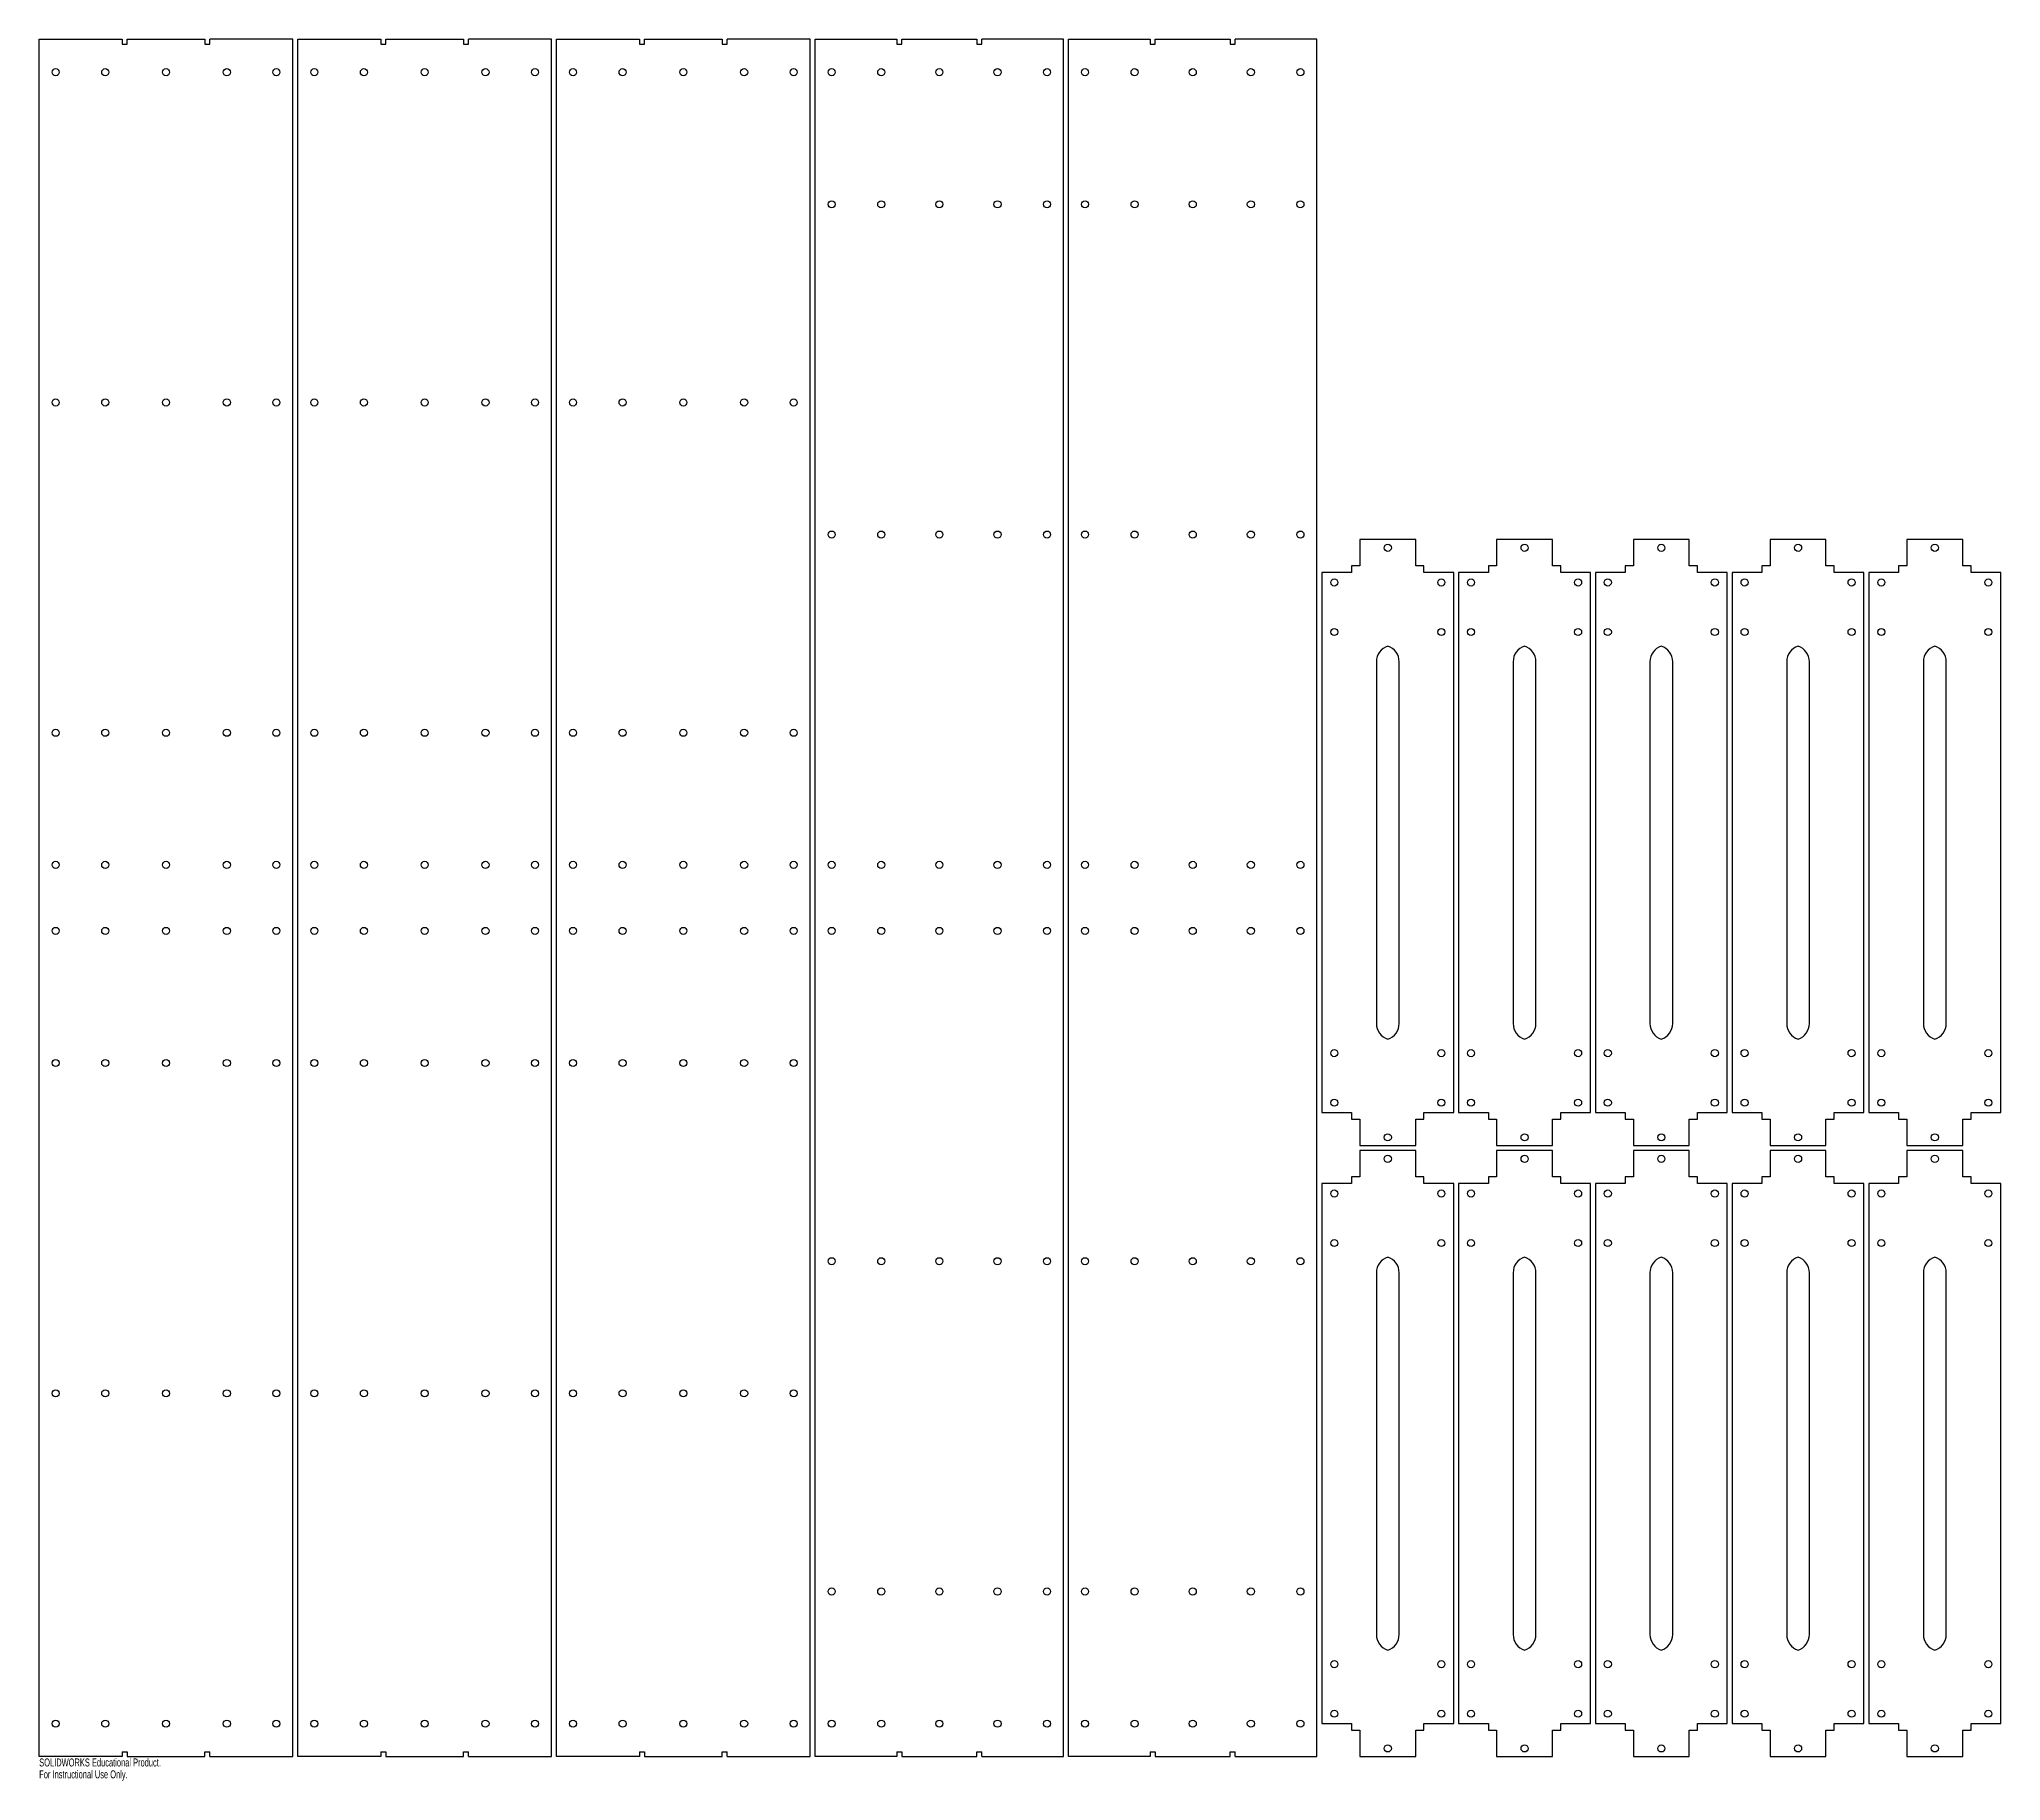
# Model space of a CAD drawing. Header units: millimetres. Extents: x 805 to 1993, y -145 to 909.
import ezdxf

# ---------------------------------------------------------------- set-up
doc = ezdxf.new("R2010")
doc.units = ezdxf.units.MM
doc.styles.add('SLDTEXTSTYLE0', font='TXT', dxfattribs={"width": 0.7})

msp = doc.modelspace()

# ---------------------------------------------------------------- linework, layer by layer
at = {"color": 7, "linetype": 'Continuous', "lineweight": 25}
for p, q in [((805.2, -130.6), (805.2, 909.4)), ((805.2, 909.4), (855.5, 909.4)), ((855.5, 909.4), (855.5, 906.4)), ((855.5, 906.4), (858.5, 906.4)), ((858.5, 906.4), (858.5, 909.4)), ((858.5, 909.4), (905.5, 909.4)), ((905.5, 909.4), (905.5, 906.4)), ((905.5, 906.4), (908.5, 906.4)), ((908.5, 906.4), (908.5, 909.4)), ((958.8, 909.4), (908.5, 909.4)), ((958.8, -130.6), (958.8, 909.4)), ((961.8, -130.6), (961.8, 909.4)), ((961.8, 909.4), (1012.1, 909.4)), ((1012.1, 909.4), (1012.1, 906.4)), ((1012.1, 906.4), (1015.1, 906.4)), ((1015.1, 906.4), (1015.1, 909.4)), ((1015.1, 909.4), (1062.1, 909.4)), ((1062.1, 909.4), (1062.1, 906.4)), ((1062.1, 906.4), (1065.1, 906.4)), ((1065.1, 906.4), (1065.1, 909.4)), ((1115.4, 909.4), (1065.1, 909.4)), ((1115.4, -130.6), (1115.4, 909.4)), ((1118.4, -130.6), (1118.4, 909.4)), ((1118.4, 909.4), (1168.7, 909.4)), ((1168.7, 909.4), (1168.7, 906.4)), ((1168.7, 906.4), (1171.7, 906.4)), ((1171.7, 906.4), (1171.7, 909.4)), ((1171.7, 909.4), (1218.7, 909.4)), ((1218.7, 909.4), (1218.7, 906.4)), ((1218.7, 906.4), (1221.7, 906.4)), ((1221.7, 906.4), (1221.7, 909.4)), ((1272, 909.4), (1221.7, 909.4)), ((1272, -130.6), (1272, 909.4)), ((1275, -130.6), (1275, 909.4)), ((1275, 909.4), (1324.5, 909.4)), ((1324.5, 909.4), (1324.5, 906.4)), ((1324.5, 906.4), (1327.5, 906.4)), ((1327.5, 906.4), (1327.5, 909.4)), ((1327.5, 909.4), (1372.9, 909.4)), ((1372.9, 909.4), (1372.9, 906.4)), ((1372.9, 906.4), (1375.9, 906.4)), ((1425.4, 909.4), (1375.9, 909.4)), ((1375.9, 906.4), (1375.9, 909.4)), ((1425.4, -130.6), (1425.4, 909.4)), ((1428.4, -130.6), (1428.4, 909.4)), ((1428.4, 909.4), (1477.9, 909.4)), ((1477.9, 909.4), (1477.9, 906.4)), ((1477.9, 906.4), (1480.9, 906.4)), ((1480.9, 906.4), (1480.9, 909.4)), ((1480.9, 909.4), (1526.3, 909.4)), ((1526.3, 909.4), (1526.3, 906.4)), ((1526.3, 906.4), (1529.3, 906.4)), ((1529.3, 906.4), (1529.3, 909.4)), ((1578.8, 909.4), (1529.3, 909.4)), ((1578.8, -130.6), (1578.8, 909.4)), ((1604.8, 606.4), (1604.8, 590.4)), ((1638.6, 606.4), (1604.8, 606.4)), ((1638.6, 590.4), (1638.6, 606.4)), ((1687.6, 606.4), (1687.6, 590.4)), ((1721.4, 606.4), (1687.6, 606.4)), ((1721.4, 590.4), (1721.4, 606.4)), ((1770.4, 606.4), (1770.4, 590.4)), ((1804.2, 606.4), (1770.4, 606.4)), ((1804.2, 590.4), (1804.2, 606.4)), ((1887, 606.4), (1853.2, 606.4)), ((1853.2, 606.4), (1853.2, 590.4)), ((1887, 590.4), (1887, 606.4)), ((1936, 606.4), (1936, 590.4)), ((1969.8, 606.4), (1936, 606.4)), ((1969.8, 590.4), (1969.8, 606.4)), ((1581.8, 586.4), (1581.8, 259.4)), ((1599.8, 586.4), (1581.8, 586.4)), ((1599.8, 590.4), (1599.8, 586.4)), ((1604.8, 590.4), (1599.8, 590.4)), ((1643.6, 590.4), (1638.6, 590.4)), ((1643.6, 586.4), (1643.6, 590.4)), ((1661.6, 586.4), (1643.6, 586.4)), ((1661.6, 259.4), (1661.6, 586.4)), ((1664.6, 586.4), (1664.6, 259.4)), ((1682.6, 586.4), (1664.6, 586.4)), ((1682.6, 590.4), (1682.6, 586.4)), ((1687.6, 590.4), (1682.6, 590.4)), ((1726.4, 590.4), (1721.4, 590.4)), ((1726.4, 586.4), (1726.4, 590.4)), ((1744.4, 586.4), (1726.4, 586.4)), ((1744.4, 259.4), (1744.4, 586.4)), ((1747.4, 586.4), (1747.4, 259.4)), ((1765.4, 586.4), (1747.4, 586.4)), ((1765.4, 590.4), (1765.4, 586.4)), ((1770.4, 590.4), (1765.4, 590.4)), ((1809.2, 590.4), (1804.2, 590.4)), ((1809.2, 586.4), (1809.2, 590.4)), ((1827.2, 586.4), (1809.2, 586.4)), ((1827.2, 259.4), (1827.2, 586.4)), ((1830.2, 586.4), (1830.2, 259.4)), ((1848.2, 586.4), (1830.2, 586.4)), ((1848.2, 590.4), (1848.2, 586.4)), ((1853.2, 590.4), (1848.2, 590.4)), ((1892, 590.4), (1887, 590.4)), ((1892, 586.4), (1892, 590.4)), ((1910, 586.4), (1892, 586.4)), ((1910, 259.4), (1910, 586.4)), ((1913, 586.4), (1913, 259.4)), ((1931, 586.4), (1913, 586.4)), ((1931, 590.4), (1931, 586.4)), ((1936, 590.4), (1931, 590.4)), ((1974.8, 590.4), (1969.8, 590.4)), ((1974.8, 586.4), (1974.8, 590.4)), ((1992.8, 586.4), (1974.8, 586.4)), ((1992.8, 259.4), (1992.8, 586.4)), ((1614.8, 532.4), (1614.8, 313.4)), ((1628.6, 313.4), (1628.6, 532.4)), ((1697.6, 532.4), (1697.6, 313.4)), ((1711.4, 313.4), (1711.4, 532.4)), ((1780.4, 532.4), (1780.4, 313.4)), ((1794.2, 313.4), (1794.2, 532.4)), ((1863.2, 532.4), (1863.2, 313.4)), ((1877, 313.4), (1877, 532.4)), ((1946, 532.4), (1946, 313.4)), ((1959.8, 313.4), (1959.8, 532.4)), ((1581.8, 259.4), (1599.8, 259.4)), ((1599.8, 259.4), (1599.8, 255.4)), ((1599.8, 255.4), (1604.8, 255.4)), ((1604.8, 255.4), (1604.8, 239.4)), ((1638.6, 255.4), (1643.6, 255.4)), ((1638.6, 239.4), (1638.6, 255.4)), ((1643.6, 259.4), (1661.6, 259.4)), ((1643.6, 255.4), (1643.6, 259.4)), ((1664.6, 259.4), (1682.6, 259.4)), ((1682.6, 259.4), (1682.6, 255.4)), ((1682.6, 255.4), (1687.6, 255.4)), ((1687.6, 255.4), (1687.6, 239.4)), ((1721.4, 255.4), (1726.4, 255.4)), ((1721.4, 239.4), (1721.4, 255.4)), ((1726.4, 259.4), (1744.4, 259.4)), ((1726.4, 255.4), (1726.4, 259.4)), ((1747.4, 259.4), (1765.4, 259.4)), ((1765.4, 259.4), (1765.4, 255.4)), ((1765.4, 255.4), (1770.4, 255.4)), ((1770.4, 255.4), (1770.4, 239.4)), ((1804.2, 255.4), (1809.2, 255.4)), ((1804.2, 239.4), (1804.2, 255.4)), ((1809.2, 259.4), (1827.2, 259.4)), ((1809.2, 255.4), (1809.2, 259.4)), ((1830.2, 259.4), (1848.2, 259.4)), ((1848.2, 259.4), (1848.2, 255.4)), ((1848.2, 255.4), (1853.2, 255.4)), ((1853.2, 255.4), (1853.2, 239.4)), ((1887, 255.4), (1892, 255.4)), ((1887, 239.4), (1887, 255.4)), ((1892, 259.4), (1910, 259.4)), ((1892, 255.4), (1892, 259.4)), ((1913, 259.4), (1931, 259.4)), ((1931, 259.4), (1931, 255.4)), ((1931, 255.4), (1936, 255.4)), ((1936, 255.4), (1936, 239.4)), ((1969.8, 255.4), (1974.8, 255.4)), ((1969.8, 239.4), (1969.8, 255.4)), ((1974.8, 259.4), (1992.8, 259.4)), ((1974.8, 255.4), (1974.8, 259.4)), ((1604.8, 239.4), (1638.6, 239.4)), ((1687.6, 239.4), (1721.4, 239.4)), ((1770.4, 239.4), (1804.2, 239.4)), ((1853.2, 239.4), (1887, 239.4)), ((1936, 239.4), (1969.8, 239.4)), ((1604.8, 236.4), (1604.8, 220.4)), ((1638.6, 236.4), (1604.8, 236.4)), ((1638.6, 220.4), (1638.6, 236.4)), ((1687.6, 236.4), (1687.6, 220.4)), ((1721.4, 236.4), (1687.6, 236.4)), ((1721.4, 220.4), (1721.4, 236.4)), ((1770.4, 236.4), (1770.4, 220.4)), ((1804.2, 236.4), (1770.4, 236.4)), ((1804.2, 220.4), (1804.2, 236.4)), ((1853.2, 236.4), (1853.2, 220.4)), ((1887, 236.4), (1853.2, 236.4)), ((1887, 220.4), (1887, 236.4)), ((1936, 236.4), (1936, 220.4)), ((1969.8, 236.4), (1936, 236.4)), ((1969.8, 220.4), (1969.8, 236.4)), ((1581.8, 216.4), (1581.8, -110.6)), ((1599.8, 216.4), (1581.8, 216.4)), ((1599.8, 220.4), (1599.8, 216.4)), ((1604.8, 220.4), (1599.8, 220.4)), ((1643.6, 220.4), (1638.6, 220.4)), ((1643.6, 216.4), (1643.6, 220.4)), ((1661.6, 216.4), (1643.6, 216.4)), ((1661.6, -110.6), (1661.6, 216.4)), ((1664.6, 216.4), (1664.6, -110.6)), ((1682.6, 216.4), (1664.6, 216.4)), ((1682.6, 220.4), (1682.6, 216.4)), ((1687.6, 220.4), (1682.6, 220.4)), ((1726.4, 220.4), (1721.4, 220.4)), ((1726.4, 216.4), (1726.4, 220.4)), ((1744.4, 216.4), (1726.4, 216.4)), ((1744.4, -110.6), (1744.4, 216.4)), ((1747.4, 216.4), (1747.4, -110.6)), ((1765.4, 216.4), (1747.4, 216.4)), ((1765.4, 220.4), (1765.4, 216.4)), ((1770.4, 220.4), (1765.4, 220.4)), ((1809.2, 220.4), (1804.2, 220.4)), ((1809.2, 216.4), (1809.2, 220.4)), ((1827.2, 216.4), (1809.2, 216.4)), ((1827.2, -110.6), (1827.2, 216.4)), ((1830.2, 216.4), (1830.2, -110.6)), ((1848.2, 216.4), (1830.2, 216.4)), ((1848.2, 220.4), (1848.2, 216.4)), ((1853.2, 220.4), (1848.2, 220.4)), ((1892, 220.4), (1887, 220.4)), ((1892, 216.4), (1892, 220.4)), ((1910, 216.4), (1892, 216.4)), ((1910, -110.6), (1910, 216.4)), ((1913, 216.4), (1913, -110.6)), ((1931, 216.4), (1913, 216.4)), ((1931, 220.4), (1931, 216.4)), ((1936, 220.4), (1931, 220.4)), ((1974.8, 220.4), (1969.8, 220.4)), ((1974.8, 216.4), (1974.8, 220.4)), ((1992.8, 216.4), (1974.8, 216.4)), ((1992.8, -110.6), (1992.8, 216.4)), ((1614.8, 162.4), (1614.8, -56.6)), ((1628.6, -56.6), (1628.6, 162.4)), ((1697.6, 162.4), (1697.6, -56.6)), ((1711.4, -56.6), (1711.4, 162.4)), ((1780.4, 162.4), (1780.4, -56.6)), ((1794.2, -56.6), (1794.2, 162.4)), ((1863.2, 162.4), (1863.2, -56.6)), ((1877, -56.6), (1877, 162.4)), ((1946, 162.4), (1946, -56.6)), ((1959.8, -56.6), (1959.8, 162.4)), ((1581.8, -110.6), (1599.8, -110.6)), ((1599.8, -110.6), (1599.8, -114.6)), ((1599.8, -114.6), (1604.8, -114.6)), ((1604.8, -114.6), (1604.8, -130.6)), ((1638.6, -114.6), (1643.6, -114.6)), ((1638.6, -130.6), (1638.6, -114.6)), ((1643.6, -110.6), (1661.6, -110.6)), ((1643.6, -114.6), (1643.6, -110.6)), ((1664.6, -110.6), (1682.6, -110.6)), ((1682.6, -110.6), (1682.6, -114.6)), ((1682.6, -114.6), (1687.6, -114.6)), ((1687.6, -114.6), (1687.6, -130.6)), ((1721.4, -114.6), (1726.4, -114.6)), ((1721.4, -130.6), (1721.4, -114.6)), ((1726.4, -110.6), (1744.4, -110.6)), ((1726.4, -114.6), (1726.4, -110.6)), ((1747.4, -110.6), (1765.4, -110.6)), ((1765.4, -110.6), (1765.4, -114.6)), ((1765.4, -114.6), (1770.4, -114.6)), ((1770.4, -114.6), (1770.4, -130.6)), ((1804.2, -114.6), (1809.2, -114.6)), ((1804.2, -130.6), (1804.2, -114.6)), ((1809.2, -110.6), (1827.2, -110.6)), ((1809.2, -114.6), (1809.2, -110.6)), ((1830.2, -110.6), (1848.2, -110.6)), ((1848.2, -110.6), (1848.2, -114.6)), ((1848.2, -114.6), (1853.2, -114.6)), ((1853.2, -114.6), (1853.2, -130.6)), ((1887, -114.6), (1892, -114.6)), ((1887, -130.6), (1887, -114.6)), ((1892, -110.6), (1910, -110.6)), ((1892, -114.6), (1892, -110.6)), ((1913, -110.6), (1931, -110.6)), ((1931, -110.6), (1931, -114.6)), ((1931, -114.6), (1936, -114.6)), ((1936, -114.6), (1936, -130.6)), ((1969.8, -114.6), (1974.8, -114.6)), ((1969.8, -130.6), (1969.8, -114.6)), ((1974.8, -110.6), (1992.8, -110.6)), ((1974.8, -114.6), (1974.8, -110.6)), ((855.5, -127.6), (858.5, -127.6)), ((855.5, -127.6), (855.5, -130.6)), ((858.5, -127.6), (858.5, -130.6)), ((905.5, -127.6), (908.5, -127.6)), ((905.5, -130.6), (905.5, -127.6)), ((908.5, -130.6), (908.5, -127.6)), ((1012.1, -127.6), (1015.1, -127.6)), ((1012.1, -127.6), (1012.1, -130.6)), ((1015.1, -127.6), (1015.1, -130.6)), ((1062.1, -127.6), (1065.1, -127.6)), ((1062.1, -130.6), (1062.1, -127.6)), ((1065.1, -130.6), (1065.1, -127.6)), ((1168.7, -127.6), (1171.7, -127.6)), ((1168.7, -127.6), (1168.7, -130.6)), ((1171.7, -127.6), (1171.7, -130.6)), ((1218.7, -127.6), (1221.7, -127.6)), ((1218.7, -130.6), (1218.7, -127.6)), ((1221.7, -130.6), (1221.7, -127.6)), ((1324.5, -127.6), (1324.5, -130.6)), ((1324.5, -127.6), (1327.5, -127.6)), ((1327.5, -127.6), (1327.5, -130.6)), ((1372.9, -127.6), (1375.9, -127.6)), ((1372.9, -130.6), (1372.9, -127.6)), ((1375.9, -130.6), (1375.9, -127.6)), ((1477.9, -127.6), (1480.9, -127.6)), ((1477.9, -127.6), (1477.9, -130.6)), ((1480.9, -127.6), (1480.9, -130.6)), ((1526.3, -127.6), (1529.3, -127.6)), ((1526.3, -130.6), (1526.3, -127.6)), ((1529.3, -130.6), (1529.3, -127.6)), ((855.5, -130.6), (805.2, -130.6)), ((858.5, -130.6), (905.5, -130.6)), ((908.5, -130.6), (958.8, -130.6)), ((1012.1, -130.6), (961.8, -130.6)), ((1015.1, -130.6), (1062.1, -130.6)), ((1065.1, -130.6), (1115.4, -130.6)), ((1168.7, -130.6), (1118.4, -130.6)), ((1171.7, -130.6), (1218.7, -130.6)), ((1221.7, -130.6), (1272, -130.6)), ((1324.5, -130.6), (1275, -130.6)), ((1327.5, -130.6), (1372.9, -130.6)), ((1375.9, -130.6), (1425.4, -130.6)), ((1477.9, -130.6), (1428.4, -130.6)), ((1480.9, -130.6), (1526.3, -130.6)), ((1529.3, -130.6), (1578.8, -130.6)), ((1604.8, -130.6), (1638.6, -130.6)), ((1687.6, -130.6), (1721.4, -130.6)), ((1770.4, -130.6), (1804.2, -130.6)), ((1853.2, -130.6), (1887, -130.6)), ((1936, -130.6), (1969.8, -130.6))]:
    msp.add_line(p, q, dxfattribs=at)
for centre in [(815.2, 889.4), (845.2, 889.4), (882, 889.4), (918.8, 889.4), (948.8, 889.4), (971.8, 889.4), (1001.8, 889.4), (1038.6, 889.4), (1075.4, 889.4), (1105.4, 889.4), (1128.4, 889.4), (1158.4, 889.4), (1195.2, 889.4), (1232, 889.4), (1262, 889.4), (1285, 889.4), (1315, 889.4), (1350.2, 889.4), (1385.4, 889.4), (1415.4, 889.4), (1438.4, 889.4), (1468.4, 889.4), (1503.6, 889.4), (1538.8, 889.4), (1568.8, 889.4), (1285, 809.4), (1315, 809.4), (1350.2, 809.4), (1385.4, 809.4), (1415.4, 809.4), (1438.4, 809.4), (1468.4, 809.4), (1503.6, 809.4), (1538.8, 809.4), (1568.8, 809.4), (815.2, 689.4), (845.2, 689.4), (882, 689.4), (918.8, 689.4), (948.8, 689.4), (971.8, 689.4), (1001.8, 689.4), (1038.6, 689.4), (1075.4, 689.4), (1105.4, 689.4), (1128.4, 689.4), (1158.4, 689.4), (1195.2, 689.4), (1232, 689.4), (1262, 689.4), (1285, 609.4), (1315, 609.4), (1350.2, 609.4), (1385.4, 609.4), (1415.4, 609.4), (1438.4, 609.4), (1468.4, 609.4), (1503.6, 609.4), (1538.8, 609.4), (1568.8, 609.4), (1621.7, 601.4), (1704.5, 601.4), (1787.3, 601.4), (1870.1, 601.4), (1952.9, 601.4), (1589.3, 580.4), (1654.1, 580.4), (1672.1, 580.4), (1736.9, 580.4), (1754.9, 580.4), (1819.7, 580.4), (1837.7, 580.4), (1902.5, 580.4), (1920.5, 580.4), (1985.3, 580.4), (1589.3, 550.4), (1654.1, 550.4), (1672.1, 550.4), (1736.9, 550.4), (1754.9, 550.4), (1819.7, 550.4), (1837.7, 550.4), (1902.5, 550.4), (1920.5, 550.4), (1985.3, 550.4), (815.2, 489.4), (845.2, 489.4), (882, 489.4), (918.8, 489.4), (948.8, 489.4), (971.8, 489.4), (1001.8, 489.4), (1038.6, 489.4), (1075.4, 489.4), (1105.4, 489.4), (1128.4, 489.4), (1158.4, 489.4), (1195.2, 489.4), (1232, 489.4), (1262, 489.4), (815.2, 409.4), (845.2, 409.4), (882, 409.4), (918.8, 409.4), (948.8, 409.4), (971.8, 409.4), (1001.8, 409.4), (1038.6, 409.4), (1075.4, 409.4), (1105.4, 409.4), (1128.4, 409.4), (1158.4, 409.4), (1195.2, 409.4), (1232, 409.4), (1262, 409.4), (1285, 409.4), (1315, 409.4), (1350.2, 409.4), (1385.4, 409.4), (1415.4, 409.4), (1438.4, 409.4), (1468.4, 409.4), (1503.6, 409.4), (1538.8, 409.4), (1568.8, 409.4), (815.2, 369.4), (845.2, 369.4), (882, 369.4), (918.8, 369.4), (948.8, 369.4), (971.8, 369.4), (1001.8, 369.4), (1038.6, 369.4), (1075.4, 369.4), (1105.4, 369.4), (1128.4, 369.4), (1158.4, 369.4), (1195.2, 369.4), (1232, 369.4), (1262, 369.4), (1285, 369.4), (1315, 369.4), (1350.2, 369.4), (1385.4, 369.4), (1415.4, 369.4), (1438.4, 369.4), (1468.4, 369.4), (1503.6, 369.4), (1538.8, 369.4), (1568.8, 369.4), (1589.3, 295.4), (1654.1, 295.4), (1672.1, 295.4), (1736.9, 295.4), (1754.9, 295.4), (1819.7, 295.4), (1837.7, 295.4), (1902.5, 295.4), (1920.5, 295.4), (1985.3, 295.4), (815.2, 289.4), (845.2, 289.4), (882, 289.4), (918.8, 289.4), (948.8, 289.4), (971.8, 289.4), (1001.8, 289.4), (1038.6, 289.4), (1075.4, 289.4), (1105.4, 289.4), (1128.4, 289.4), (1158.4, 289.4), (1195.2, 289.4), (1232, 289.4), (1262, 289.4), (1589.3, 265.4), (1654.1, 265.4), (1672.1, 265.4), (1736.9, 265.4), (1754.9, 265.4), (1819.7, 265.4), (1837.7, 265.4), (1902.5, 265.4), (1920.5, 265.4), (1985.3, 265.4), (1621.7, 244.4), (1704.5, 244.4), (1787.3, 244.4), (1870.1, 244.4), (1952.9, 244.4), (1621.7, 231.4), (1704.5, 231.4), (1787.3, 231.4), (1870.1, 231.4), (1952.9, 231.4), (1589.3, 210.4), (1654.1, 210.4), (1672.1, 210.4), (1736.9, 210.4), (1754.9, 210.4), (1819.7, 210.4), (1837.7, 210.4), (1902.5, 210.4), (1920.5, 210.4), (1985.3, 210.4), (1589.3, 180.4), (1654.1, 180.4), (1672.1, 180.4), (1736.9, 180.4), (1754.9, 180.4), (1819.7, 180.4), (1837.7, 180.4), (1902.5, 180.4), (1920.5, 180.4), (1985.3, 180.4), (1285, 169.4), (1315, 169.4), (1350.2, 169.4), (1385.4, 169.4), (1415.4, 169.4), (1438.4, 169.4), (1468.4, 169.4), (1503.6, 169.4), (1538.8, 169.4), (1568.8, 169.4), (815.2, 89.4), (845.2, 89.4), (882, 89.4), (918.8, 89.4), (948.8, 89.4), (971.8, 89.4), (1001.8, 89.4), (1038.6, 89.4), (1075.4, 89.4), (1105.4, 89.4), (1128.4, 89.4), (1158.4, 89.4), (1195.2, 89.4), (1232, 89.4), (1262, 89.4), (1285, -30.6), (1315, -30.6), (1350.2, -30.6), (1385.4, -30.6), (1415.4, -30.6), (1438.4, -30.6), (1468.4, -30.6), (1503.6, -30.6), (1538.8, -30.6), (1568.8, -30.6), (1589.3, -74.6), (1654.1, -74.6), (1672.1, -74.6), (1736.9, -74.6), (1754.9, -74.6), (1819.7, -74.6), (1837.7, -74.6), (1902.5, -74.6), (1920.5, -74.6), (1985.3, -74.6), (1589.3, -104.6), (1654.1, -104.6), (1672.1, -104.6), (1736.9, -104.6), (1754.9, -104.6), (1819.7, -104.6), (1837.7, -104.6), (1902.5, -104.6), (1920.5, -104.6), (1985.3, -104.6), (815.2, -110.6), (845.2, -110.6), (882, -110.6), (918.8, -110.6), (948.8, -110.6), (971.8, -110.6), (1001.8, -110.6), (1038.6, -110.6), (1075.4, -110.6), (1105.4, -110.6), (1128.4, -110.6), (1158.4, -110.6), (1195.2, -110.6), (1232, -110.6), (1262, -110.6), (1285, -110.6), (1315, -110.6), (1350.2, -110.6), (1385.4, -110.6), (1415.4, -110.6), (1438.4, -110.6), (1468.4, -110.6), (1503.6, -110.6), (1538.8, -110.6), (1568.8, -110.6), (1621.7, -125.6), (1704.5, -125.6), (1787.3, -125.6), (1870.1, -125.6), (1952.9, -125.6)]:
    msp.add_circle(centre, 2.15, dxfattribs=at)
for centre, start, end in [((1624.8, 532.4), 108.0592, 180), ((1618.6, 532.4), 0, 71.9408), ((1707.6, 532.4), 108.0592, 180), ((1701.4, 532.4), 0, 71.9408), ((1790.4, 532.4), 108.0592, 180), ((1784.2, 532.4), 0, 71.9408), ((1873.2, 532.4), 108.0592, 180), ((1867, 532.4), 0, 71.9408), ((1956, 532.4), 108.0592, 180), ((1949.8, 532.4), 0, 71.9408), ((1624.8, 313.4), 180, 251.9408), ((1618.6, 313.4), 288.0592, 0), ((1707.6, 313.4), 180, 251.9408), ((1701.4, 313.4), 288.0592, 0), ((1790.4, 313.4), 180, 251.9408), ((1784.2, 313.4), 288.0592, 0), ((1873.2, 313.4), 180, 251.9408), ((1867, 313.4), 288.0592, 0), ((1956, 313.4), 180, 251.9408), ((1949.8, 313.4), 288.0592, 360), ((1624.8, 162.4), 108.0592, 180), ((1618.6, 162.4), 0, 71.9408), ((1707.6, 162.4), 108.0592, 180), ((1701.4, 162.4), 0, 71.9408), ((1790.4, 162.4), 108.0592, 180), ((1784.2, 162.4), 0, 71.9408), ((1873.2, 162.4), 108.0592, 180), ((1867, 162.4), 0, 71.9408), ((1956, 162.4), 108.0592, 180), ((1949.8, 162.4), 0, 71.9408), ((1624.8, -56.6), 180, 251.9408), ((1618.6, -56.6), 288.0592, 0), ((1707.6, -56.6), 180, 251.9408), ((1701.4, -56.6), 288.0592, 0), ((1790.4, -56.6), 180, 251.9408), ((1784.2, -56.6), 288.0592, 0), ((1873.2, -56.6), 180, 251.9408), ((1867, -56.6), 288.0592, 0), ((1956, -56.6), 180, 251.9408), ((1949.8, -56.6), 288.0592, 0)]:
    msp.add_arc(centre, 10, start, end, dxfattribs=at)

# ---------------------------------------------------------------- texts
at = {"color": 7, "linetype": 'Continuous', "char_height": 4.834, "attachment_point": 1, "style": 'SLDTEXTSTYLE0'}
for s, insert in [('SOLIDWORKS Educational Product.', (805.2, -131.7)), ('For Instructional Use Only.', (805.2, -138.9))]:
    msp.add_mtext(s, dxfattribs=dict(at, insert=insert))

doc.saveas('drawing.dxf')
